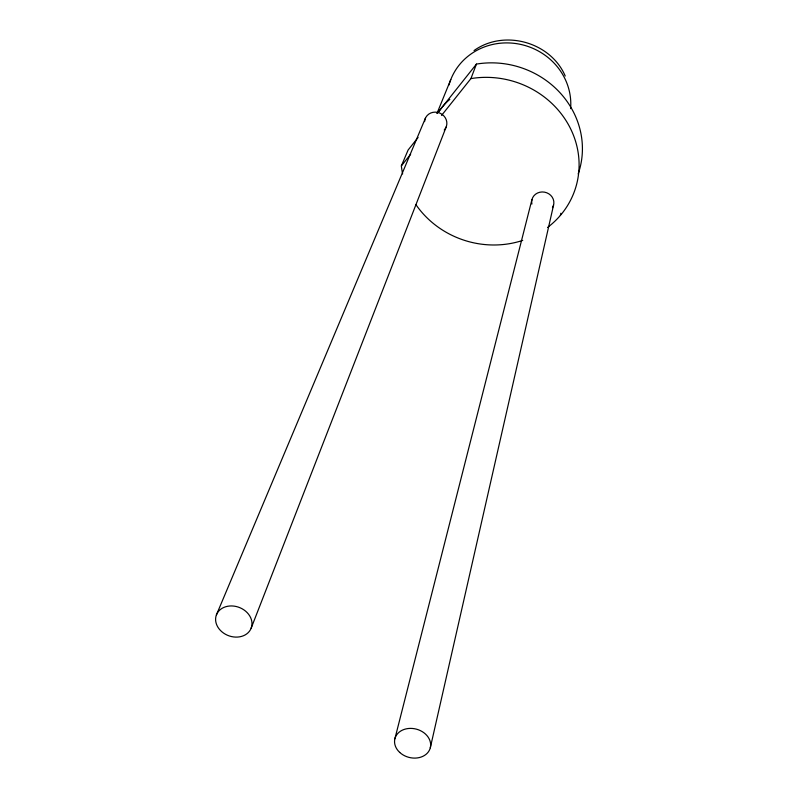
<?xml version="1.0" encoding="UTF-8"?>
<svg xmlns="http://www.w3.org/2000/svg" width="798" height="798" viewBox="0 0 798 798"><rect width="100%" height="100%" fill="white"/><g stroke="black" fill="none" stroke-linecap="round" stroke-linejoin="round"><path stroke-width="1.2" d="M560.386 215.4L560.854 213.256M430.302 747.796L553.603 204.956M394.88 738.808L531.927 199.65M441.553 115.451L470.92 78.593L476.446 64.089A87.91 81.885 17.8 0 1 559.797 92.508A87.91 81.885 17.8 0 1 578.171 173.934M251.151 628.196A18.593 15.102 20.7 0 0 229.834 605.991A18.593 15.102 20.7 0 0 220.388 630.39A18.593 15.102 20.7 0 0 251.151 628.196L446.212 126.882M436.975 113.416L450.79 79.561M216.388 614.969L425.504 117.984M402.631 173.934A89.675 83.201 17.7 0 1 401.364 165.884L408.117 150.014L418.082 137.475M437.264 113.356L476.446 64.089M401.364 165.884L410.631 154.243M474.042 50.563C504.077 29.027 550.7 41.965 565.223 76.01M448.965 85.027A62.244 58.623 17.8 0 1 519.209 44.109A62.244 58.623 17.8 0 1 570.6 108.648M438.601 112.099A65.925 61.406 17.8 0 1 449.823 99.351M470.92 78.593A89.675 83.201 17.7 0 1 569.872 127.331A89.675 83.201 17.7 0 1 547.558 227.45M522.74 240.398A89.675 83.201 17.7 0 1 415.908 204.627M531.897 204.039A11.152 10.284 12.8 0 1 544.465 192.138A11.152 10.284 12.8 0 1 552.455 207.66M424.586 121.605A11.272 10.494 23.4 0 1 439.858 113.107A11.272 10.494 23.4 0 1 444.227 130.034M399.708 752.414A18.274 14.593 14.7 0 0 430.002 748.793A18.274 14.593 14.7 0 0 408.107 728.534A18.274 14.593 14.7 0 0 399.708 752.414"/></g></svg>
